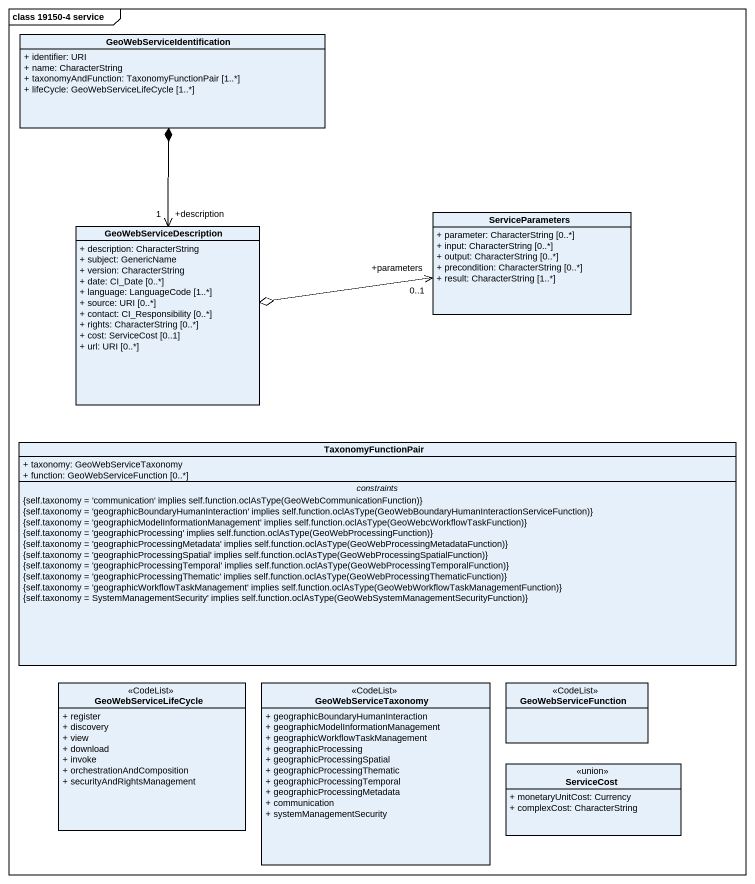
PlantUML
@startuml
mainframe class 19150-4 service
hide circle
hide empty members
skinparam classAttributeIconSize 0
class GeoWebServiceIdentification {
  + identifier: URI
  + name: CharacterString
  + taxonomyAndFunction: TaxonomyFunctionPair [1..*]
  + lifeCycle: GeoWebServiceLifeCycle [1..*]
}
class GeoWebServiceDescription {
  + description: CharacterString
  + subject: GenericName
  + version: CharacterString
  + date: CI_Date [0..*]
  + language: LanguageCode [1..*]
  + source: URI [0..*]
  + contact: CI_Responsibility [0..*]
  + rights: CharacterString [0..*]
  + cost: ServiceCost [0..1]
  + url: URI [0..*]
}
class ServiceParameters {
  + parameter: CharacterString [0..*]
  + input: CharacterString [0..*]
  + output: CharacterString [0..*]
  + precondition: CharacterString [0..*]
  + result: CharacterString [1..*]
}
class TaxonomyFunctionPair {
  + taxonomy: GeoWebServiceTaxonomy
  + function: GeoWebServiceFunction [0..*]
  -- constraints --
  {field} {self.taxonomy = 'communication' implies self.function.oclAsType(GeoWebCommunicationFunction)}
  {field} {self.taxonomy = 'geographicBoundaryHumanInteraction' implies self.function.oclAsType(GeoWebBoundaryHumanInteractionServiceFunction)}
  {field} {self.taxonomy = 'geographicModelInformationManagement' implies self.function.oclAsType(GeoWebcWorkflowTaskFunction)}
  {field} {self.taxonomy = 'geographicProcessing' implies self.function.oclAsType(GeoWebProcessingFunction)}
  {field} {self.taxonomy = 'geographicProcessingMetadata' implies self.function.oclAsType(GeoWebProcessingMetadataFunction)}
  {field} {self.taxonomy = 'geographicProcessingSpatial' implies self.function.oclAsType(GeoWebProcessingSpatialFunction)}
  {field} {self.taxonomy = 'geographicProcessingTemporal' implies self.function.oclAsType(GeoWebProcessingTemporalFunction)}
  {field} {self.taxonomy = 'geographicProcessingThematic' implies self.function.oclAsType(GeoWebProcessingThematicFunction)}
  {field} {self.taxonomy = 'geographicWorkflowTaskManagement' implies self.function.oclAsType(GeoWebWorkflowTaskManagementFunction)}
  {field} {self.taxonomy = SystemManagementSecurity' implies self.function.oclAsType(GeoWebSystemManagementSecurityFunction)}
}
class GeoWebServiceLifeCycle <<CodeList>> {
  + register
  + discovery
  + view
  + download
  + invoke
  + orchestrationAndComposition
  + securityAndRightsManagement
}
class GeoWebServiceTaxonomy <<CodeList>> {
  + geographicBoundaryHumanInteraction
  + geographicModelInformationManagement
  + geographicWorkflowTaskManagement
  + geographicProcessing
  + geographicProcessingSpatial
  + geographicProcessingThematic
  + geographicProcessingTemporal
  + geographicProcessingMetadata
  + communication
  + systemManagementSecurity
}
class GeoWebServiceFunction <<CodeList>>
class ServiceCost <<union>> {
  + monetaryUnitCost: Currency
  + complexCost: CharacterString
}
GeoWebServiceDescription "+description\n1" <-up-* GeoWebServiceIdentification
ServiceParameters "+parameters\n0..1" <-left-o GeoWebServiceDescription
@enduml
